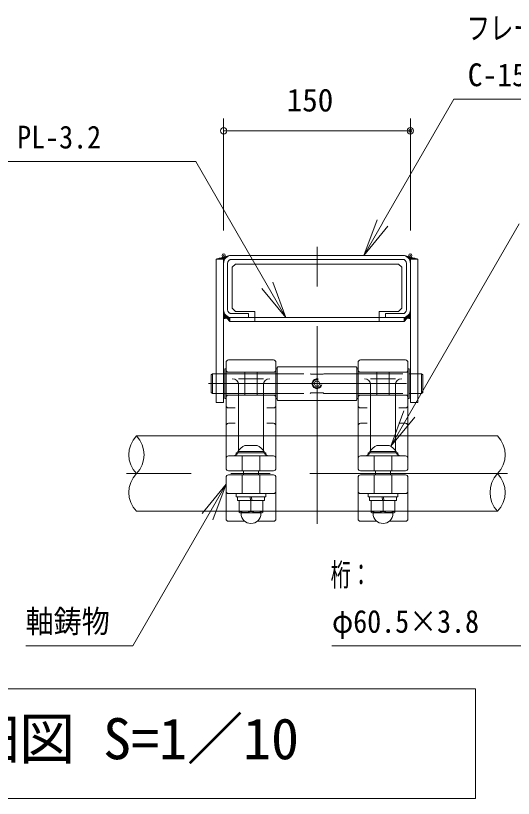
# Model space of a CAD drawing. Units: millimetres at full size, sheet at 1:10; details may follow other scales. Extents: x 5 to 8405, y -9 to 5949.
# Drawn here: x 5911 to 6710, y 3420 to 4677 of the extents above; entities that cross this region are included whole.
import ezdxf
from ezdxf.enums import TextEntityAlignment as Align

# ---------------------------------------------------------------- set-up
doc = ezdxf.new("R2010")
doc.units = ezdxf.units.MM
doc.header["$LTSCALE"] = 10
doc.header["$PDMODE"] = 32
doc.header["$PDSIZE"] = 5
for name, pattern in [('USER1', [19.05, 12.7, -6.35]), ('USER2', [50.8, 31.75, -6.35, 6.35, -6.35]), ('USER3', [63.5, 31.75, -6.35, 6.35, -6.35, 6.35, -6.35])]:
    doc.linetypes.add(name, pattern=pattern)
doc.layers.add('LY_5', color=7, linetype='Continuous', lineweight=0)
doc.layers.add('LY_6', color=7, linetype='Continuous', lineweight=0)
doc.styles.add('ＭＳ ゴシック', font='')
doc.styles.get('ＭＳ ゴシック').set_extended_font_data('MS Gothic')

# ---------------------------------------------------------------- blocks, each defined once
blk = doc.blocks.new('-016-_DOTBLANK')
at = {"color": 7, "linetype": 'Continuous', "lineweight": 0}
blk.add_line((-0.5, 0), (-1, 0), dxfattribs=at)
blk.add_circle((0, 0), 0.5, dxfattribs=at)
blk = doc.blocks.new('-003-_U3')
at = {"color": 7, "linetype": 'Continuous', "lineweight": 0}
for p, q in [((-1, 0.1667), (0, 0)), ((0, 0), (-1, 0)), ((-1, -0.1667), (0, 0))]:
    blk.add_line(p, q, dxfattribs=at)

msp = doc.modelspace()

# ---------------------------------------------------------------- linework, layer by layer
at = {"layer": 'LY_5', "linetype": 'USER2'}
for p, q in [((6394.46, 3860.62), (6394.46, 4311.62)), ((6220.46, 4085.62), (6568.46, 4085.62)), ((6700.46, 3941.12), (6088.46, 3941.12))]:
    msp.add_line(p, q, dxfattribs=at)
at = {"layer": 'LY_5'}
for p, q in [((6232.46, 4285.62), (6254.05, 4291.22)), ((6232.46, 4285.62), (6244.46, 4285.62)), ((6232.46, 4055.62), (6232.46, 4285.62)), ((6244.46, 4285.62), (6244.46, 4055.62)), ((6531.66, 4291.62), (6257.26, 4291.62)), ((6556.46, 4285.62), (6534.86, 4291.22)), ((6544.46, 4285.62), (6556.46, 4285.62)), ((6544.46, 4055.62), (6544.46, 4285.62)), ((6556.46, 4285.62), (6556.46, 4055.62)), ((6244.46, 4278.82), (6244.46, 4204.42)), ((6250.86, 4204.42), (6250.86, 4278.82)), ((6257.26, 4285.22), (6531.66, 4285.22)), ((6538.06, 4278.82), (6538.06, 4204.42)), ((6544.46, 4204.42), (6544.46, 4278.82)), ((6284.46, 4198.02), (6257.26, 4198.02)), ((6284.46, 4191.62), (6284.46, 4198.02)), ((6531.66, 4198.02), (6504.46, 4198.02)), ((6504.46, 4198.02), (6504.46, 4191.62)), ((6254.46, 4191.62), (6244.46, 4189.86)), ((6254.46, 4185.22), (6249.46, 4190.74)), ((6254.46, 4191.62), (6294.46, 4191.62)), ((6254.46, 4191.62), (6254.46, 4185.22)), ((6254.46, 4185.22), (6534.46, 4185.22)), ((6257.26, 4191.62), (6284.46, 4191.62)), ((6494.46, 4191.62), (6294.83, 4191.62)), ((6494.46, 4191.62), (6498.46, 4191.62)), ((6534.46, 4191.62), (6498.46, 4191.62)), ((6504.46, 4191.62), (6531.66, 4191.62)), ((6534.46, 4191.62), (6534.46, 4185.22)), ((6534.46, 4191.62), (6544.46, 4189.86)), ((6534.46, 4185.22), (6539.46, 4190.74)), ((6324.46, 4123.62), (6252.46, 4123.62)), ((6536.46, 4123.62), (6464.46, 4123.62)), ((6246.46, 4109.62), (6246.46, 4061.62)), ((6246.46, 4109.62), (6248.46, 4109.62)), ((6248.46, 3949.62), (6248.46, 4119.62)), ((6248.46, 4109.62), (6248.46, 4061.62)), ((6328.46, 3949.62), (6328.46, 4119.62)), ((6328.46, 4109.62), (6328.46, 4061.62)), ((6330.46, 4109.62), (6328.46, 4109.62)), ((6330.46, 4111.82), (6331.46, 4112.82)), ((6330.46, 4111.82), (6330.46, 4059.42)), ((6330.46, 4109.62), (6330.46, 4061.62)), ((6331.46, 4112.82), (6457.46, 4112.82)), ((6457.46, 4112.82), (6458.46, 4111.82)), ((6458.46, 4059.42), (6458.46, 4111.82)), ((6458.46, 4109.62), (6458.46, 4061.62)), ((6458.46, 4109.62), (6460.46, 4109.62)), ((6460.46, 3949.62), (6460.46, 4119.62)), ((6460.46, 4109.62), (6460.46, 4061.62)), ((6540.46, 3949.62), (6540.46, 4119.62)), ((6540.46, 4109.62), (6540.46, 4061.62)), ((6542.46, 4109.62), (6540.46, 4109.62)), ((6542.46, 4109.62), (6542.46, 4061.62)), ((6224.46, 4099.62), (6226.46, 4101.62)), ((6224.46, 4099.62), (6224.46, 4071.62)), ((6226.46, 4101.62), (6226.46, 4069.62)), ((6226.46, 4101.62), (6232.46, 4101.62)), ((6244.46, 4101.62), (6246.36, 4101.62)), ((6542.46, 4101.62), (6544.46, 4101.62)), ((6556.46, 4101.62), (6562.46, 4101.62)), ((6562.46, 4101.62), (6564.46, 4099.62)), ((6562.46, 4101.62), (6562.46, 4069.62)), ((6564.46, 4099.62), (6564.46, 4071.62)), ((6308.46, 4093.46), (6268.46, 4093.46)), ((6392.15, 4089.62), (6389.84, 4085.62)), ((6389.84, 4085.62), (6392.15, 4081.62)), ((6396.76, 4089.62), (6392.15, 4089.62)), ((6399.07, 4085.62), (6396.76, 4089.62)), ((6396.76, 4081.62), (6399.07, 4085.62)), ((6520.46, 4093.46), (6480.46, 4093.46)), ((6268.46, 3979.62), (6268.46, 4083.46)), ((6308.46, 3979.62), (6308.46, 4083.46)), ((6392.15, 4081.62), (6396.76, 4081.62)), ((6480.46, 3979.62), (6480.46, 4083.46)), ((6520.46, 3979.62), (6520.46, 4083.46)), ((6224.46, 4071.62), (6226.46, 4069.62)), ((6226.46, 4069.62), (6232.46, 4069.62)), ((6244.46, 4069.62), (6246.36, 4069.62)), ((6246.46, 4061.62), (6248.46, 4061.62)), ((6330.46, 4061.62), (6328.46, 4061.62)), ((6330.46, 4059.42), (6331.46, 4058.42)), ((6458.46, 4059.42), (6457.46, 4058.42)), ((6458.46, 4061.62), (6460.46, 4061.62)), ((6542.46, 4061.62), (6540.46, 4061.62)), ((6542.46, 4069.62), (6544.46, 4069.62)), ((6556.46, 4069.62), (6562.46, 4069.62)), ((6562.46, 4069.62), (6564.46, 4071.62)), ((6244.46, 4055.62), (6232.46, 4055.62)), ((6331.46, 4058.42), (6457.46, 4058.42)), ((6556.46, 4055.62), (6544.46, 4055.62)), ((6252.46, 4046.69), (6262.93, 4046.69)), ((6324.46, 4046.69), (6313.98, 4046.69)), ((6464.46, 4046.69), (6474.93, 4046.69)), ((6536.46, 4046.69), (6525.98, 4046.69)), ((6252.46, 4022), (6262.93, 4022)), ((6324.46, 4022), (6313.98, 4022)), ((6464.46, 4022), (6474.93, 4022)), ((6536.46, 4022), (6525.98, 4022)), ((6248.46, 4001.62), (6104.46, 4001.62)), ((6460.46, 4001.62), (6328.46, 4001.62)), ((6684.46, 4001.62), (6540.46, 4001.62)), ((6278.46, 3986.22), (6298.46, 3986.22)), ((6490.46, 3986.22), (6510.46, 3986.22)), ((6264.46, 3969.62), (6264.46, 3974.62)), ((6264.46, 3974.62), (6312.46, 3974.62)), ((6267.46, 3976.62), (6309.46, 3976.62)), ((6267.46, 3976.62), (6267.46, 3974.62)), ((6267.46, 3974.62), (6309.46, 3974.62)), ((6309.46, 3976.62), (6309.46, 3974.62)), ((6312.46, 3974.62), (6312.46, 3969.62)), ((6476.46, 3969.62), (6476.46, 3974.62)), ((6476.46, 3974.62), (6524.46, 3974.62)), ((6479.46, 3976.62), (6521.46, 3976.62)), ((6479.46, 3976.62), (6479.46, 3974.62)), ((6479.46, 3974.62), (6521.46, 3974.62)), ((6521.46, 3976.62), (6521.46, 3974.62)), ((6524.46, 3974.62), (6524.46, 3969.62)), ((6324.46, 3969.62), (6252.46, 3969.62)), ((6264.46, 3969.62), (6312.46, 3969.62)), ((6536.46, 3969.62), (6464.46, 3969.62)), ((6476.46, 3969.62), (6524.46, 3969.62)), ((6248.46, 3868.62), (6248.46, 3935.12)), ((6324.46, 3945.62), (6252.46, 3945.62)), ((6324.46, 3939.12), (6252.46, 3939.12)), ((6276.46, 3945.62), (6276.46, 3939.12)), ((6300.46, 3945.62), (6300.46, 3939.12)), ((6328.46, 3868.62), (6328.46, 3935.12)), ((6460.46, 3868.62), (6460.46, 3935.12)), ((6536.46, 3945.62), (6464.46, 3945.62)), ((6536.46, 3939.12), (6464.46, 3939.12)), ((6488.46, 3945.62), (6488.46, 3939.12)), ((6512.46, 3945.62), (6512.46, 3939.12)), ((6540.46, 3868.62), (6540.46, 3935.12)), ((6324.46, 3909.12), (6252.46, 3909.12)), ((6264.46, 3904.12), (6264.46, 3909.12)), ((6264.46, 3909.12), (6312.46, 3909.12)), ((6312.46, 3909.12), (6312.46, 3904.12)), ((6536.46, 3909.12), (6464.46, 3909.12)), ((6476.46, 3904.12), (6476.46, 3909.12)), ((6476.46, 3909.12), (6524.46, 3909.12)), ((6524.46, 3909.12), (6524.46, 3904.12)), ((6264.46, 3904.12), (6312.46, 3904.12)), ((6266.96, 3904.12), (6266.96, 3898.12)), ((6266.96, 3904.12), (6309.96, 3904.12)), ((6266.96, 3898.12), (6309.96, 3898.12)), ((6269.46, 3898.12), (6307.46, 3898.12)), ((6269.46, 3898.12), (6269.46, 3878.7)), ((6288.12, 3898.12), (6286.51, 3904.12)), ((6288.46, 3898.12), (6288.46, 3880.4)), ((6290.4, 3898.12), (6288.79, 3904.12)), ((6307.46, 3898.12), (6307.46, 3878.7)), ((6309.96, 3904.12), (6309.96, 3898.12)), ((6476.46, 3904.12), (6524.46, 3904.12)), ((6478.96, 3904.12), (6478.96, 3898.12)), ((6478.96, 3904.12), (6521.96, 3904.12)), ((6478.96, 3898.12), (6521.96, 3898.12)), ((6481.46, 3898.12), (6519.46, 3898.12)), ((6481.46, 3898.12), (6481.46, 3878.7)), ((6500.12, 3898.12), (6498.51, 3904.12)), ((6500.46, 3898.12), (6500.46, 3880.4)), ((6502.4, 3898.12), (6500.79, 3904.12)), ((6519.46, 3898.12), (6519.46, 3878.7)), ((6521.96, 3904.12), (6521.96, 3898.12)), ((6104.46, 3880.62), (6248.46, 3880.62)), ((6269.46, 3878.7), (6270.46, 3878.12)), ((6270.46, 3878.12), (6306.46, 3878.12)), ((6272.46, 3877.12), (6272.46, 3878.12)), ((6304.46, 3877.12), (6304.46, 3878.12)), ((6307.46, 3878.7), (6306.46, 3878.12)), ((6328.46, 3880.62), (6460.46, 3880.62)), ((6481.46, 3878.7), (6482.46, 3878.12)), ((6482.46, 3878.12), (6518.46, 3878.12)), ((6484.46, 3877.12), (6484.46, 3878.12)), ((6516.46, 3877.12), (6516.46, 3878.12)), ((6519.46, 3878.7), (6518.46, 3878.12)), ((6540.46, 3880.62), (6684.46, 3880.62)), ((6278.47, 3864.62), (6252.46, 3864.62)), ((6324.46, 3864.62), (6298.44, 3864.62)), ((6490.47, 3864.62), (6464.46, 3864.62)), ((6536.46, 3864.62), (6510.44, 3864.62))]:
    msp.add_line(p, q, dxfattribs=at)
at = {"layer": 'LY_5', "linetype": 'USER3'}
for p, q in [((6263.46, 4277.62), (6258.46, 4272.62)), ((6525.46, 4277.62), (6263.46, 4277.62)), ((6525.46, 4277.62), (6530.46, 4272.62)), ((6258.46, 4206.62), (6258.46, 4272.62)), ((6530.46, 4206.62), (6530.46, 4272.62)), ((6258.46, 4206.62), (6263.46, 4201.62)), ((6263.46, 4201.62), (6294.46, 4201.62)), ((6294.46, 4185.22), (6294.46, 4201.62)), ((6525.46, 4201.62), (6494.46, 4201.62)), ((6494.46, 4185.22), (6494.46, 4201.62)), ((6525.46, 4201.62), (6530.46, 4206.62))]:
    msp.add_line(p, q, dxfattribs=at)
at = {"layer": 'LY_5', "linetype": 'USER1'}
for p, q in [((6232.46, 4101.62), (6244.46, 4101.62)), ((6246.36, 4101.62), (6383.46, 4101.62)), ((6248.46, 4106.12), (6250.46, 4104.12)), ((6326.46, 4104.12), (6250.46, 4104.12)), ((6277.86, 4101.62), (6278.46, 4102.22)), ((6278.46, 4103.26), (6278.46, 4067.99)), ((6298.46, 4103.26), (6298.46, 4067.99)), ((6299.06, 4101.62), (6298.46, 4102.22)), ((6328.46, 4106.12), (6326.46, 4104.12)), ((6384.46, 4100.62), (6383.46, 4101.62)), ((6384.46, 4100.62), (6404.46, 4100.62)), ((6404.46, 4100.62), (6405.46, 4101.62)), ((6405.46, 4101.62), (6542.46, 4101.62)), ((6460.46, 4106.12), (6462.46, 4104.12)), ((6538.46, 4104.12), (6462.46, 4104.12)), ((6489.86, 4101.62), (6490.46, 4102.22)), ((6490.46, 4103.26), (6490.46, 4067.99)), ((6510.46, 4103.26), (6510.46, 4067.99)), ((6511.06, 4101.62), (6510.46, 4102.22)), ((6540.46, 4106.12), (6538.46, 4104.12)), ((6544.46, 4101.62), (6556.46, 4101.62)), ((6232.46, 4069.62), (6244.46, 4069.62)), ((6246.36, 4069.62), (6383.46, 4069.62)), ((6248.46, 4065.12), (6250.46, 4067.12)), ((6326.46, 4067.12), (6250.46, 4067.12)), ((6277.86, 4069.62), (6278.46, 4069.02)), ((6299.06, 4069.62), (6298.46, 4069.02)), ((6328.46, 4065.12), (6326.46, 4067.12)), ((6383.46, 4069.62), (6384.46, 4070.62)), ((6384.46, 4070.62), (6404.46, 4070.62)), ((6404.46, 4070.62), (6405.46, 4069.62)), ((6405.46, 4069.62), (6542.46, 4069.62)), ((6460.46, 4065.12), (6462.46, 4067.12)), ((6538.46, 4067.12), (6462.46, 4067.12)), ((6489.86, 4069.62), (6490.46, 4069.02)), ((6511.06, 4069.62), (6510.46, 4069.02)), ((6540.46, 4065.12), (6538.46, 4067.12)), ((6544.46, 4069.62), (6556.46, 4069.62)), ((6328.46, 4001.62), (6248.46, 4001.62)), ((6540.46, 4001.62), (6460.46, 4001.62)), ((6274.46, 3945.62), (6274.46, 3969.62)), ((6302.46, 3945.62), (6302.46, 3969.62)), ((6486.46, 3945.62), (6486.46, 3969.62)), ((6514.46, 3945.62), (6514.46, 3969.62)), ((6274.46, 3909.12), (6274.46, 3939.12)), ((6302.46, 3909.12), (6302.46, 3939.12)), ((6486.46, 3909.12), (6486.46, 3939.12)), ((6514.46, 3909.12), (6514.46, 3939.12)), ((6248.46, 3880.62), (6328.46, 3880.62)), ((6460.46, 3880.62), (6540.46, 3880.62))]:
    msp.add_line(p, q, dxfattribs=at)
at = {"layer": 'LY_5', "lineweight": 18}
for p, q in [((6649.21, 3595.77), (5513.21, 3595.77)), ((6649.21, 3419.77), (6649.21, 3595.77)), ((5513.21, 3419.77), (6649.21, 3419.77))]:
    msp.add_line(p, q, dxfattribs=at)
at = {"layer": 'LY_5'}
for centre, radius, start, end in [((6257.26, 4278.82), 12.8, 90, 180), ((6531.66, 4278.82), 12.8, 0, 90), ((6257.26, 4278.82), 6.4, 90, 180), ((6531.66, 4278.82), 6.4, 0, 90), ((6257.26, 4204.42), 12.8, 180, 270), ((6257.26, 4204.42), 6.4, 180, 270), ((6531.66, 4204.42), 6.4, 270, 0), ((6531.66, 4204.42), 12.8, 270, 0), ((6252.46, 4119.62), 4, 90, 180), ((6324.46, 4119.62), 4, 0, 90), ((6464.46, 4119.62), 4, 90, 180), ((6536.46, 4119.62), 4, 0, 90), ((6258.46, 4083.46), 10, 0, 90), ((6318.46, 4083.46), 10, 90, 180), ((6394.46, 4085.62), 8, 75.52249, 345.52249), ((6394.46, 4085.62), 6.8, 72.89536, 342.89536), ((6470.46, 4083.46), 10, 0, 90), ((6530.46, 4083.46), 10, 90, 180), ((6252.46, 4050.69), 4, 180, 270), ((6252.46, 4050.69), 4, 180, 270), ((6324.46, 4050.69), 4, 270, 0), ((6324.46, 4050.69), 4, 270, 0), ((6464.46, 4050.69), 4, 180, 270), ((6464.46, 4050.69), 4, 180, 270), ((6536.46, 4050.69), 4, 270, 0), ((6536.46, 4050.69), 4, 270, 0), ((6252.46, 4018), 4, 90, 180), ((6252.46, 4018), 4, 90, 180), ((6324.46, 4018), 4, 0, 90), ((6324.46, 4018), 4, 0, 90), ((6464.46, 4018), 4, 90, 180), ((6464.46, 4018), 4, 90, 180), ((6536.46, 4018), 4, 0, 90), ((6536.46, 4018), 4, 0, 90), ((6135.86, 3971.37), 43.6, 136.07099, 223.92901), ((6073.05, 3971.37), 43.6, 316.07099, 43.92901), ((6653.05, 3971.37), 43.6, 316.07099, 43.92901), ((6288.46, 3963.66), 24.68, 113.90552, 148.31866), ((6288.46, 3963.66), 24.68, 31.68134, 66.09448), ((6500.46, 3963.66), 24.68, 113.90552, 148.31866), ((6500.46, 3963.66), 24.68, 31.68134, 66.09448), ((6258.46, 3979.62), 10, 270, 0), ((6318.46, 3979.62), 10, 180, 270), ((6470.46, 3979.62), 10, 270, 0), ((6530.46, 3979.62), 10, 180, 270), ((6252.46, 3965.62), 4, 90, 180), ((6324.46, 3965.62), 4, 0, 90), ((6464.46, 3965.62), 4, 90, 180), ((6536.46, 3965.62), 4, 0, 90), ((6252.46, 3949.62), 4, 180, 270), ((6324.46, 3949.62), 4, 270, 0), ((6464.46, 3949.62), 4, 180, 270), ((6536.46, 3949.62), 4, 270, 0), ((6135.86, 3910.87), 43.6, 136.07099, 223.92901), ((6252.46, 3935.12), 4, 90, 180), ((6324.46, 3935.12), 4, 0, 90), ((6464.46, 3935.12), 4, 90, 180), ((6536.46, 3935.12), 4, 0, 90), ((6715.86, 3910.87), 43.6, 136.07099, 223.92901), ((6653.05, 3910.87), 43.6, 316.07099, 43.92901), ((6252.46, 3913.12), 4, 180, 270), ((6324.46, 3913.12), 4, 270, 0), ((6464.46, 3913.12), 4, 180, 270), ((6536.46, 3913.12), 4, 270, 0), ((6278.96, 3906.14), 27.44, 249.74445, 290.25555), ((6288.46, 3877.12), 16, 180, 0), ((6297.96, 3906.14), 27.44, 249.74445, 290.25555), ((6490.96, 3906.14), 27.44, 249.74445, 290.25555), ((6500.46, 3877.12), 16, 180, 0), ((6509.96, 3906.14), 27.44, 249.74445, 290.25555), ((6252.46, 3868.62), 4, 180, 270), ((6324.46, 3868.62), 4, 270, 0), ((6464.46, 3868.62), 4, 180, 270), ((6536.46, 3868.62), 4, 270, 0)]:
    msp.add_arc(centre, radius, start, end, dxfattribs=at)
at = {"layer": 'LY_6'}
for p, q in [((6499.46, 4343.59), (6614.13, 4542.21)), ((6614.13, 4542.21), (6634.13, 4542.21)), ((6634.13, 4542.21), (7309.3, 4542.21)), ((6244.46, 4331.62), (6244.46, 4511.62)), ((6544.46, 4331.62), (6544.46, 4511.62)), ((6244.46, 4491.62), (6544.46, 4491.62)), ((5777.97, 4442.21), (6179.38, 4442.21)), ((6199.83, 4442.21), (6179.83, 4442.21)), ((6314.62, 4243.57), (6199.83, 4442.21)), ((6542.79, 4037), (6719.01, 4342.21)), ((6233.43, 4285.88), (6246.57, 4285.88)), ((6237.29, 4286.88), (6247.3, 4286.88)), ((6241.15, 4287.88), (6248.2, 4287.88)), ((6245.01, 4288.88), (6249.33, 4288.88)), ((6248.87, 4289.88), (6250.8, 4289.88)), ((6252.73, 4290.88), (6252.94, 4290.88)), ((6535.97, 4290.88), (6536.18, 4290.88)), ((6538.11, 4289.88), (6540.04, 4289.88)), ((6539.58, 4288.88), (6543.9, 4288.88)), ((6540.71, 4287.88), (6547.76, 4287.88)), ((6541.61, 4286.88), (6551.62, 4286.88)), ((6542.34, 4285.88), (6555.48, 4285.88)), ((6244.46, 4284.88), (6245.98, 4284.88)), ((6244.46, 4283.88), (6245.49, 4283.88)), ((6244.46, 4282.88), (6245.11, 4282.88)), ((6244.46, 4281.88), (6244.82, 4281.88)), ((6244.46, 4280.88), (6244.62, 4280.88)), ((6244.46, 4279.88), (6244.5, 4279.88)), ((6542.93, 4284.88), (6544.46, 4284.88)), ((6543.42, 4283.88), (6544.46, 4283.88)), ((6543.8, 4282.88), (6544.46, 4282.88)), ((6544.09, 4281.88), (6544.46, 4281.88)), ((6544.29, 4280.88), (6544.46, 4280.88)), ((6544.41, 4279.88), (6544.46, 4279.88)), ((6244.46, 4203.88), (6244.47, 4203.88)), ((6244.46, 4202.88), (6244.55, 4202.88)), ((6244.46, 4201.88), (6244.71, 4201.88)), ((6244.46, 4200.88), (6244.96, 4200.88)), ((6244.46, 4199.88), (6245.29, 4199.88)), ((6244.46, 4198.88), (6245.72, 4198.88)), ((6244.46, 4197.88), (6246.26, 4197.88)), ((6542.65, 4197.88), (6544.46, 4197.88)), ((6543.19, 4198.88), (6544.46, 4198.88)), ((6543.62, 4199.88), (6544.46, 4199.88)), ((6543.95, 4200.88), (6544.46, 4200.88)), ((6544.2, 4201.88), (6544.46, 4201.88)), ((6544.36, 4202.88), (6544.46, 4202.88)), ((6544.44, 4203.88), (6544.46, 4203.88)), ((6244.46, 4196.88), (6246.92, 4196.88)), ((6244.46, 4195.88), (6247.73, 4195.88)), ((6244.46, 4194.88), (6248.73, 4194.88)), ((6244.46, 4193.88), (6250, 4193.88)), ((6244.46, 4192.88), (6251.74, 4192.88)), ((6244.46, 4191.88), (6254.73, 4191.88)), ((6244.46, 4190.88), (6250.21, 4190.88)), ((6244.46, 4189.88), (6244.54, 4189.88)), ((6250.21, 4190.88), (6254.46, 4190.88)), ((6250.24, 4189.88), (6254.46, 4189.88)), ((6251.15, 4188.88), (6254.46, 4188.88)), ((6252.05, 4187.88), (6254.46, 4187.88)), ((6252.96, 4186.88), (6254.46, 4186.88)), ((6253.87, 4185.88), (6254.46, 4185.88)), ((6534.18, 4191.88), (6544.46, 4191.88)), ((6534.46, 4190.88), (6538.7, 4190.88)), ((6534.46, 4189.88), (6538.67, 4189.88)), ((6534.46, 4188.88), (6537.76, 4188.88)), ((6534.46, 4187.88), (6536.86, 4187.88)), ((6534.46, 4186.88), (6535.95, 4186.88)), ((6534.46, 4185.88), (6535.05, 4185.88)), ((6537.18, 4192.88), (6544.46, 4192.88)), ((6538.7, 4190.88), (6544.46, 4190.88)), ((6538.91, 4193.88), (6544.46, 4193.88)), ((6540.18, 4194.88), (6544.46, 4194.88)), ((6541.18, 4195.88), (6544.46, 4195.88)), ((6541.99, 4196.88), (6544.46, 4196.88)), ((6544.37, 4189.88), (6544.46, 4189.88)), ((6218.46, 3872.16), (6098.63, 3664.62)), ((5926.63, 3664.62), (6098.63, 3664.62)), ((6098.63, 3664.62), (6078.63, 3664.62)), ((6418.32, 3664.62), (6790.03, 3664.62))]:
    msp.add_line(p, q, dxfattribs=at)
for p in [(6544.46, 4491.62), (6244.46, 4291.62), (6544.46, 4291.62)]:
    msp.add_point(p, dxfattribs=at)

# ---------------------------------------------------------------- block references
for name, p, xscale, yscale, rotation in [('-016-_DOTBLANK', (6244.46, 4491.62), 10, 10, 180), ('-003-_U3', (6469.46, 4291.62), 60, 60, 240), ('-003-_U3', (6344.64, 4191.62), 60, 60, 300.02283), ('-003-_U3', (6512.79, 3985.04), 60, 60, 240), ('-003-_U3', (6248.46, 3924.12), 60, 60, 60)]:
    msp.add_blockref(name, p, dxfattribs=dict(at, xscale=xscale, yscale=yscale, rotation=rotation))
at = {"layer": 'LY_6', "xscale": 10, "yscale": 10}
msp.add_blockref('-016-_DOTBLANK', (6544.46, 4491.62), dxfattribs=at)

# ---------------------------------------------------------------- texts
at = {"layer": 'LY_5', "style": 'ＭＳ ゴシック'}
msp.add_text('鋳物詳細図 S=1／10', height=65.98, dxfattribs=at).set_placement((5556.25, 3462.77), align=Align.BOTTOM_LEFT)
at = {"layer": 'LY_6', "style": 'ＭＳ ゴシック'}
for s, width, p in [('フレーム：', 0.75, (6634.83, 4627.21)), ('C-150×50×20×3.2', 0.95, (6636.55, 4552.21)), ('補強：PL-3.2', 0.9, (5778.05, 4452.21)), ('桁：', 0.65, (6416.41, 3749.62)), ('軸鋳物', 0.9, (5926.63, 3674.62)), ('φ60.5×3.8', 0.9, (6418.52, 3674.62))]:
    msp.add_text(s, height=36.66, dxfattribs=dict(at, width=width)).set_placement(p, align=Align.BOTTOM_LEFT)
msp.add_text('150', height=36.66, dxfattribs=at).set_placement((6345.78, 4511.62), align=Align.BOTTOM_LEFT)

doc.saveas('drawing.dxf')
